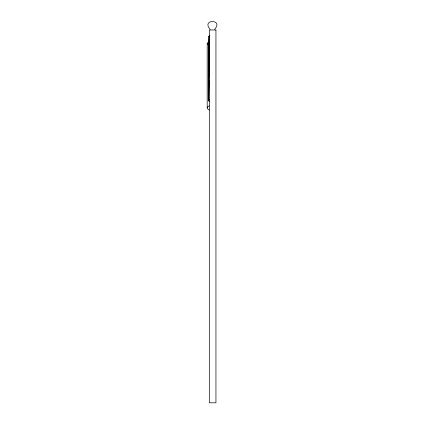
<?xml version="1.0" encoding="UTF-8"?>
<svg xmlns="http://www.w3.org/2000/svg" width="424" height="424" viewBox="0 0 424 424"><rect width="100%" height="100%" fill="white"/><g stroke="black" fill="none" stroke-linecap="round" stroke-linejoin="round"><path stroke-width="0.64" d="M208.82 83.692L208.719 100.891L208.82 79.823M208.894 71.788L209.112 36.077L208.582 100.658L208.82 80.136M208.857 71.926L209.032 36.374M208.539 100.43L209.323 35.78L208.847 77.486M214.602 29.399C224.015 18.942 200.801 18.942 210.209 29.399M207.198 43.699L207.198 107.919M207.527 44.547A41.907 6.773 0 0 1 209.244 41.61M209.244 110.007A41.907 6.773 0 0 1 209.244 105.83M209.647 101.564A22.758 3.678 0 0 1 209.647 99.296M209.302 36.973A35.754 4.759 0.2 0 1 209.684 35.489M215.943 29.987L209.308 29.987L209.308 402.8L215.943 402.8L215.943 29.987"/></g></svg>
